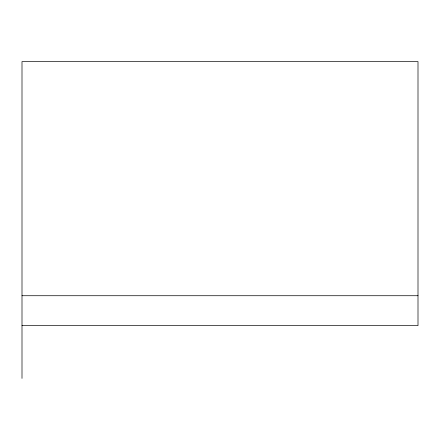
<?xml version="1.0" encoding="UTF-8"?>
<svg xmlns="http://www.w3.org/2000/svg" width="440" height="440" viewBox="0 0 440 440"><rect width="100%" height="100%" fill="white"/><g stroke="black" fill="none" stroke-linecap="round" stroke-linejoin="round"><path stroke-width="0.66" d="M22 295.724L418 295.724M22 325.6L418 325.6L418 61.6L22 61.6L22 378.4"/></g></svg>
